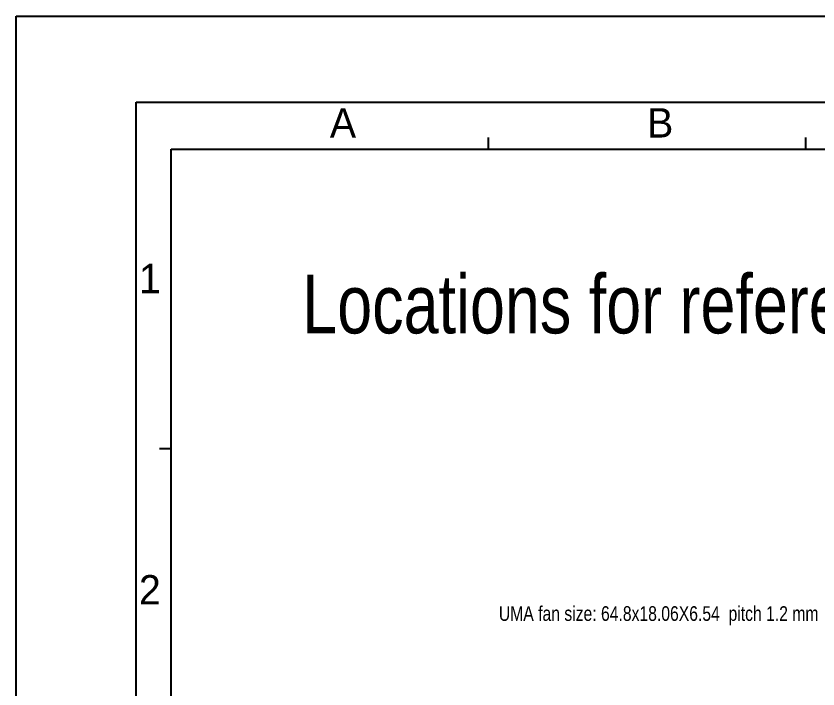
# Model space of a CAD drawing. Header units: millimetres. Extents: x 0 to 594, y 0 to 420.
# Drawn here: x 0 to 136.5, y 305.4 to 420 of the extents above; entities that cross this region are included whole.
import ezdxf

# ---------------------------------------------------------------- set-up
doc = ezdxf.new("R2010")
doc.units = ezdxf.units.MM
doc.header["$LTSCALE"] = 32.67
doc.layers.get('0').update_dxf_attribs({"linetype": 'CONTINUOUS'})
doc.styles.get("Standard").update_dxf_attribs({"font": 'txt', "width": 0.8})
doc.styles.add('TEXTSTYLE_2', font='txt')

msp = doc.modelspace()

# ---------------------------------------------------------------- linework, layer by layer
at = {"color": 7, "linetype": 'CONTINUOUS'}
for p, q in [((0, 0), (0, 420)), ((0, 420), (594, 420)), ((20.422, 20.309), (20.422, 405.309)), ((20.422, 405.309), (571.422, 405.309)), ((80.422, 397.309), (80.422, 399.309)), ((134.422, 397.309), (134.422, 399.309)), ((26.422, 28.309), (26.422, 397.309)), ((26.422, 397.309), (564.922, 397.309)), ((26.422, 346.309), (24.422, 346.309))]:
    msp.add_line(p, q, dxfattribs=at)

# ---------------------------------------------------------------- texts
at = {"color": 7, "linetype": 'CONTINUOUS', "char_height": 5, "width": 5, "attachment_point": 1, "line_spacing_factor": 0.9, "style": 'TEXTSTYLE_2'}
for s, insert in [('A', (53.422, 404.309)), ('B', (107.422, 404.309)), ('1', (20.922, 377.809)), ('2', (20.922, 324.809))]:
    msp.add_mtext(s, dxfattribs=dict(at, insert=insert))
at = {"color": 7, "linetype": 'CONTINUOUS', "line_spacing_factor": 0.9}
for s, insert, char_height, width, attachment_point in [('Locations for reference', (48.722, 375.962), 10, 184, 1), ('UMA fan size: 64.8x18.06X6.54  pitch 1.2 mm', (136.592, 319.509), 2.5, 86, 3)]:
    msp.add_mtext(s, dxfattribs=dict(at, insert=insert, char_height=char_height, width=width, attachment_point=attachment_point))

doc.saveas('drawing.dxf')
